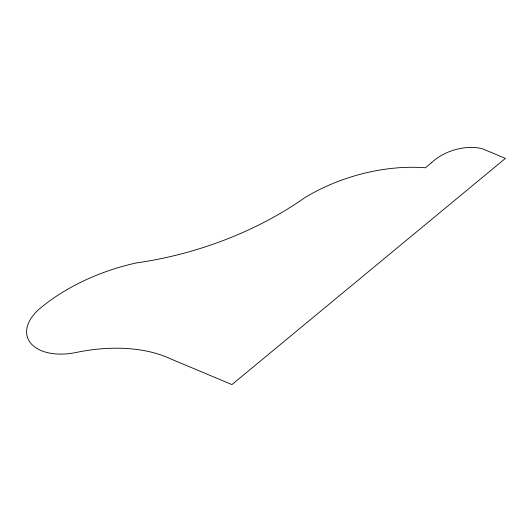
<?xml version="1.0" encoding="UTF-8"?>
<svg xmlns="http://www.w3.org/2000/svg" width="532" height="532" viewBox="0 0 532 532"><rect width="100%" height="100%" fill="white"/><g stroke="black" fill="none" stroke-linecap="round" stroke-linejoin="round"><path stroke-width="0.8" d="M431.658 162.632L425.434 167.786A129.875 76.522 -16.8 0 0 304.224 198.044A241.402 142.237 -16.8 0 1 136.631 262.888A146.48 86.304 -16.8 0 0 40.738 307.829A49.722 29.293 -16.8 0 0 30.57 343.027A49.722 29.293 -16.8 0 0 76.422 352.417A128.684 75.817 -16.8 0 1 170.652 358.874L231.939 384.583L505.4 158.396L482.637 148.847A37.839 22.297 -16.8 0 0 431.658 162.632"/></g></svg>
